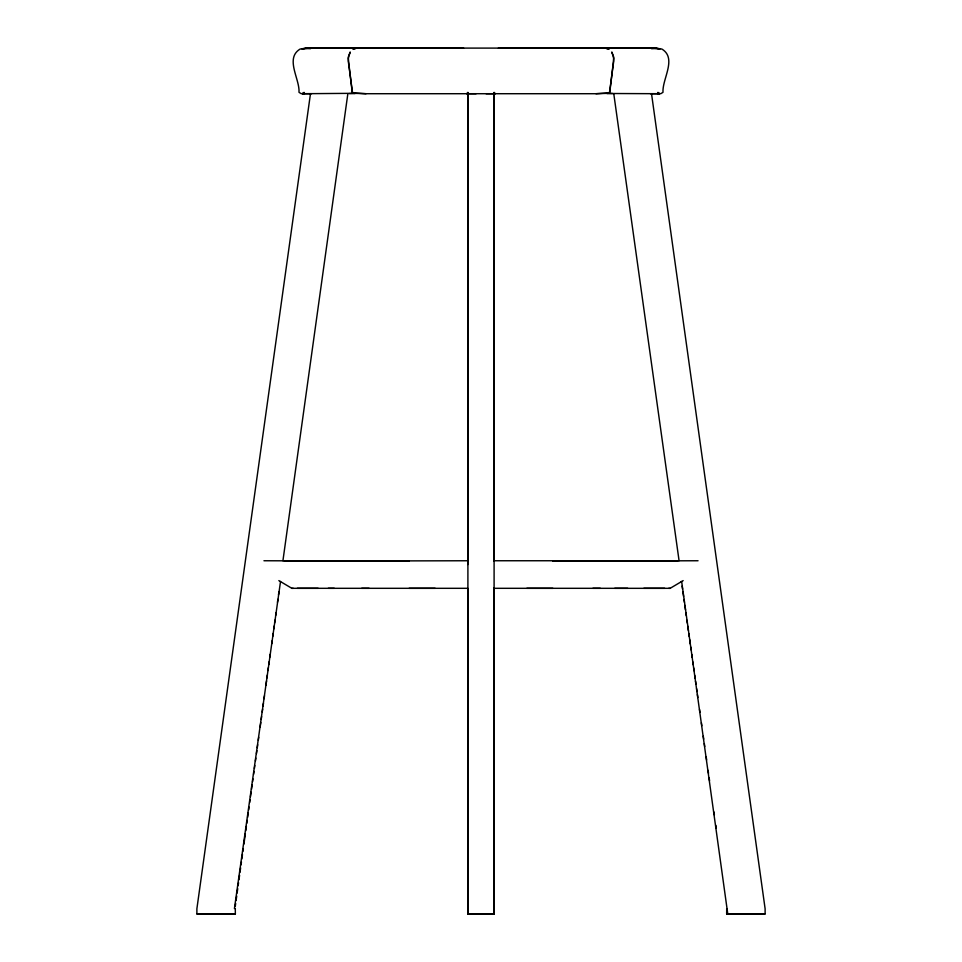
<?xml version="1.0" encoding="UTF-8"?>
<svg xmlns="http://www.w3.org/2000/svg" width="962" height="962" viewBox="0 0 962 962"><rect width="100%" height="100%" fill="white"/><g stroke="black" fill="none" stroke-linecap="round" stroke-linejoin="round"><path stroke-width="1.44" d="M235.305 908.669L235.341 913.9L196.885 913.9L196.885 908.777L310.473 93.711M494.095 560.75L494.131 92.556L495.129 93.711L466.871 93.711L467.905 92.436L467.905 913.9L469.528 913.9L467.905 913.852L467.905 588.816M467.905 564.55L467.869 92.556L466.871 93.711M495.129 93.711L494.095 92.436L494.095 913.9L467.905 913.9L494.095 913.9L492.472 913.9L494.095 913.852L494.095 587.674M726.695 908.669L726.659 913.9L765.115 913.9L765.115 908.777L651.527 93.711M235.269 906.432L235.678 903.462M236.087 900.504L236.712 896.043M237.121 893.085L237.734 888.635M238.143 885.665L238.564 882.695M238.973 879.725L239.586 875.276M240.007 872.306L240.62 867.856M241.029 864.886L241.438 861.928M241.859 858.958L242.472 854.509M242.881 851.538L243.29 848.568M243.915 844.119L245.358 833.729M245.767 830.759L246.38 826.31M246.789 823.34L247.21 820.382M247.619 817.411L248.232 812.962M248.653 809.992L249.062 807.022M249.675 802.573L250.084 799.602M250.505 796.632L251.118 792.183M251.527 789.225L252.152 784.764M252.561 781.805L252.97 778.835M253.583 774.386L254.004 771.416M254.413 768.446L254.822 765.475M255.435 761.026L255.856 758.056M256.469 753.607L256.878 750.637M257.299 747.678L257.708 744.708M258.321 740.259L258.73 737.289M260.173 726.899L260.798 722.45M261.207 719.48L261.616 716.522M262.229 712.06L262.65 709.102M263.059 706.132L263.468 703.162M264.093 698.713L264.502 695.742M265.945 685.353L266.558 680.904M266.967 677.933L267.376 674.975M268.001 670.526L268.41 667.556M268.819 664.586L269.228 661.615M269.853 657.166L270.262 654.196M271.705 643.818L272.114 640.848M272.739 636.399L273.148 633.429M273.761 628.98L274.17 626.009M274.591 623.039L275 620.069M275.613 615.62L276.022 612.65M277.465 602.272L277.886 599.302M278.499 594.853L278.908 591.883M282.924 560.75L347.847 93.747M234.415 908.585L280.507 581.601L278.848 580.591M595.995 93.711L608.453 93.302L609.836 91.799L613.816 58.117L611.784 52.008L613.491 56.445L613.672 61.508L609.463 92.881L595.995 93.711L486.087 93.711M668.77 588.323L670.141 588.323L681.493 581.601M681.036 581.914L683.152 580.591M302.441 93.711L303.968 92.556L304.016 93.711L304.016 92.436L302.441 93.711L355.218 93.314L353.547 93.302L352.164 91.799L348.184 58.117L350.216 52.008L348.509 56.445L348.328 61.508L352.537 92.881L366.005 93.711L476.106 93.711M651.466 48.629L655.868 48.112L661.904 49.062C677.272 58.369 662.072 79.064 663.01 92.316L660.822 93.675L650.48 93.711M196.885 913.9L235.413 913.9L233.117 913.852M467.905 913.9L494.095 913.9M728.883 913.852L726.659 913.9L765.115 913.9M349.386 93.603L355.11 93.494M678.078 560.75L651.863 560.93L661.94 560.87M624.134 560.978L698.051 560.75M350.721 561.267L325.601 561.074L468.266 560.75M649.037 48.148L659.968 49.014L655.856 48.1L498.388 48.1M608.453 93.302L606.781 93.314L612.553 93.518M578.463 560.75L552.729 560.93L636.399 561.074L611.279 561.267M659.379 560.75L611.423 561.195M325.601 561.074L382.251 560.894M463.612 48.1L306.132 48.112L300.096 49.062C284.728 58.369 299.928 79.064 298.99 92.316L301.178 93.675L311.52 93.711M318.145 588.311L297.306 588.311M592.905 588.311L627.717 588.311M664.694 588.311L643.855 588.311M312.794 48.1L649.206 48.1M659.559 93.711L657.984 92.436L657.984 93.711L658.032 92.556L659.559 93.711L606.89 93.494M263.949 560.75L337.866 560.978M493.734 560.75L605.278 560.75M280.351 581.493L291.859 588.323L334.283 588.311M369.095 588.311L328.282 588.311M409.127 588.323L435.149 588.311M526.851 588.311L552.873 588.323M291.859 588.323L293.23 588.323M361.7 588.311L467.881 588.311M494.119 588.311L600.3 588.311M614.742 588.323L670.141 588.323M636.399 561.074L579.749 560.894L598.532 560.966M356.722 560.75L409.271 560.93L383.537 560.75M350.577 561.195L302.621 560.75M300.06 560.87L310.137 560.93L283.922 560.75M312.963 48.148L302.032 49.014L306.132 48.112L310.534 48.629M353.547 93.302L366.005 93.711M613.792 93.843L679.076 560.75M682.118 586.05L682.539 589.033M682.96 592.003L683.585 596.464M684.006 599.434L684.427 602.404M684.848 605.375L685.473 609.836M685.894 612.806L686.303 615.776M686.94 620.237L687.361 623.208M687.77 626.19L688.407 630.639M688.828 633.621L689.237 636.591M689.658 639.562L690.295 644.023M690.704 646.993L691.125 649.963M691.762 654.425L692.171 657.395M692.808 661.856L693.217 664.826M693.638 667.796L694.059 670.779M694.684 675.228L695.105 678.21M695.526 681.18L695.947 684.15M696.572 688.612L696.993 691.582M697.414 694.552L697.835 697.522M699.506 709.415L699.927 712.385M701.394 722.799L701.815 725.769M703.282 736.17L703.703 739.141M704.328 743.602L704.749 746.572M706.216 756.974L706.637 759.956M708.104 770.358L708.513 773.328M709.15 777.789L709.571 780.759M713.96 811.976L714.381 814.946M715.848 825.348L716.269 828.318M681.649 581.493L727.765 913.852M356.649 48.16L353.126 49.05L356.649 48.16M605.351 48.16L608.874 49.05L605.351 48.16"/></g></svg>
